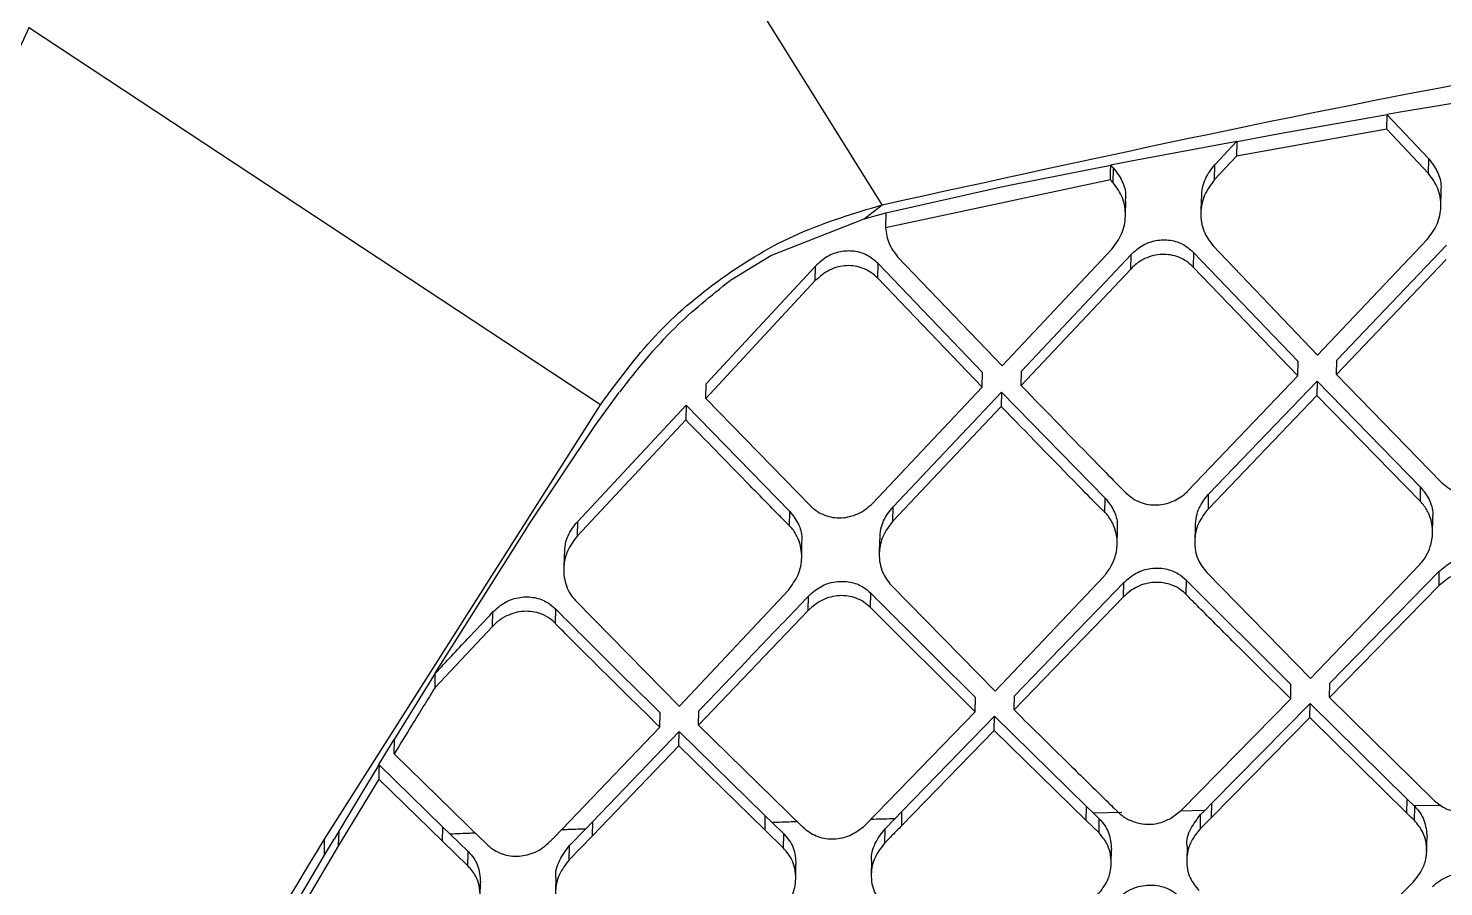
# Model space of a CAD drawing. Extents: x 939 to 1039, y 781 to 934.
# Drawn here: x 960.686 to 962.289, y 882.436 to 883.409 of the extents above; entities that cross this region are included whole.
import ezdxf

# ---------------------------------------------------------------- set-up
doc = ezdxf.new("R2010")
doc.units = 0
doc.header["$MEASUREMENT"] = 0
doc.layers.add('1', color=4, linetype='Continuous')

# ---------------------------------------------------------------- blocks, each defined once
blk = doc.blocks.new('Envoy')
at = {"layer": '1', "color": 3, "linetype": 'Continuous', "lineweight": 25}
for p, q in [((22.6799, 83.8077), (22.0322, 84.2354)), ((23.5836, 84.1395), (23.8165, 84.1781)), ((23.4535, 84.1161), (23.5711, 84.137)), ((23.5709, 84.1203), (23.5712, 84.1369)), ((23.571, 84.1371), (23.6185, 84.0866)), ((23.5711, 84.1373), (23.5836, 84.1395)), ((23.5709, 84.1203), (23.4005, 84.0898)), ((23.6182, 84.07), (23.5709, 84.1203)), ((23.2813, 84.0843), (23.4011, 84.1068)), ((23.3761, 84.0798), (23.4011, 84.1066)), ((23.4009, 84.1064), (23.4005, 84.0898)), ((23.4012, 84.1065), (23.4354, 84.1128)), ((23.4354, 84.1128), (23.4535, 84.1161)), ((23.4005, 84.0898), (23.3757, 84.0631)), ((23.1473, 84.0576), (23.2582, 84.0795)), ((23.258, 84.0798), (23.2813, 84.0843)), ((23.2609, 84.0595), (23.2612, 84.0762)), ((23.3757, 84.0631), (23.376, 84.0797)), ((23.6182, 84.07), (23.6185, 84.0866)), ((23.2578, 84.0628), (23.0029, 84.0086)), ((23.1323, 84.0546), (23.1473, 84.0576)), ((23.0033, 84.0253), (23.1323, 84.0546)), ((23.3606, 84.0416), (23.3602, 84.025)), ((23.632, 84.0329), (23.6324, 84.0495)), ((22.9788, 84.0186), (22.9993, 84.0346)), ((22.9788, 84.0187), (23.0032, 84.0255)), ((23.0033, 84.0252), (23.0029, 84.0086)), ((23.2747, 84.0223), (23.2751, 84.0389)), ((22.8732, 83.9771), (22.9788, 84.0186)), ((23.4925, 83.8643), (23.6165, 83.9952)), ((22.8273, 83.9491), (22.8732, 83.9771)), ((23.0167, 83.9756), (23.1352, 83.852)), ((23.1352, 83.852), (23.2592, 83.9842)), ((23.157, 83.8461), (23.2811, 83.9782)), ((23.2807, 83.9617), (23.2811, 83.9782)), ((23.3519, 83.9805), (23.3515, 83.964)), ((23.3519, 83.9805), (23.4703, 83.8571)), ((23.374, 83.988), (23.4925, 83.8643)), ((23.5144, 83.8585), (23.6384, 83.989)), ((22.9237, 83.9652), (22.7996, 83.8315)), ((22.9234, 83.9486), (22.9237, 83.9652)), ((22.9942, 83.9514), (22.9945, 83.9679)), ((23.113, 83.8445), (22.9945, 83.9679)), ((23.2807, 83.9617), (23.1567, 83.8297)), ((23.47, 83.8407), (23.3515, 83.964)), ((23.6381, 83.9726), (23.514, 83.8421)), ((22.9234, 83.9486), (22.7993, 83.815)), ((23.1126, 83.828), (22.9941, 83.9514)), ((23.47, 83.8407), (23.4703, 83.8571)), ((23.514, 83.8421), (23.5144, 83.8584)), ((22.7993, 83.815), (22.7996, 83.8315)), ((23.1126, 83.828), (23.113, 83.8445)), ((23.1567, 83.8297), (23.157, 83.8461)), ((23.346, 83.7107), (23.47, 83.8407)), ((23.369, 83.7064), (23.4919, 83.8348)), ((23.4919, 83.8348), (23.4915, 83.8184)), ((23.4919, 83.8348), (23.6092, 83.7144)), ((23.514, 83.8421), (23.6325, 83.7203)), ((22.6739, 83.7843), (22.7013, 83.8218)), ((22.9886, 83.6965), (23.1126, 83.828)), ((23.0117, 83.6922), (23.1345, 83.8222)), ((23.1345, 83.8222), (23.1341, 83.8058)), ((23.1345, 83.8222), (23.2519, 83.702)), ((23.4915, 83.8184), (23.3687, 83.6901)), ((23.6089, 83.6982), (23.4915, 83.8184)), ((22.3674, 83.3153), (22.6799, 83.8077)), ((22.6542, 83.6756), (22.7771, 83.8073)), ((22.7771, 83.8073), (22.7767, 83.7908)), ((22.7771, 83.8073), (22.8945, 83.687)), ((22.7993, 83.815), (22.9178, 83.6934)), ((23.1341, 83.8058), (23.0113, 83.6759)), ((22.5978, 83.6701), (22.6739, 83.7843)), ((22.7767, 83.7908), (22.6539, 83.6592)), ((23.3687, 83.6901), (23.369, 83.7064)), ((23.6089, 83.6982), (23.6092, 83.7144)), ((22.8941, 83.6707), (22.8945, 83.6871)), ((23.0113, 83.6759), (23.0116, 83.6923)), ((23.2515, 83.6857), (23.2519, 83.702)), ((22.6538, 83.6592), (22.6542, 83.6756)), ((23.6228, 83.6624), (23.6231, 83.6786)), ((22.4926, 83.5038), (22.5976, 83.6699)), ((22.9962, 83.655), (22.9958, 83.6387)), ((23.2654, 83.6499), (23.2658, 83.6661)), ((23.3536, 83.6695), (23.3532, 83.6532)), ((22.908, 83.6347), (22.9083, 83.651)), ((22.6387, 83.638), (22.6384, 83.6216)), ((23.4845, 83.4975), (23.6077, 83.6261)), ((23.1271, 83.4832), (23.2503, 83.6133)), ((23.3434, 83.5929), (23.3438, 83.6091)), ((23.3437, 83.6091), (23.4623, 83.4906)), ((23.3668, 83.6178), (23.4845, 83.4975)), ((23.5064, 83.4922), (23.6303, 83.6191)), ((23.63, 83.6029), (23.6303, 83.619)), ((22.7696, 83.4661), (22.8929, 83.5979)), ((22.9152, 83.5747), (22.9156, 83.591)), ((22.986, 83.578), (22.9864, 83.5942)), ((23.0094, 83.6032), (23.1271, 83.4832)), ((23.149, 83.478), (23.273, 83.6064)), ((23.2726, 83.5902), (23.273, 83.6064)), ((23.63, 83.6029), (23.506, 83.4761)), ((22.6289, 83.5767), (22.6285, 83.5604)), ((22.6519, 83.5859), (22.7696, 83.466)), ((22.9152, 83.5747), (22.7912, 83.4448)), ((23.1046, 83.4599), (22.986, 83.578)), ((23.2726, 83.5902), (23.1486, 83.4619)), ((22.5577, 83.5566), (22.5581, 83.573)), ((22.5577, 83.5566), (22.4926, 83.4873)), ((22.4467, 83.4284), (22.493, 83.5036)), ((22.4926, 83.4873), (22.4929, 83.5036)), ((23.506, 83.4761), (23.5064, 83.4922)), ((23.1046, 83.4599), (23.1049, 83.476)), ((23.1486, 83.4619), (23.149, 83.478)), ((23.3381, 83.3484), (23.462, 83.4745)), ((23.3725, 83.3561), (23.4839, 83.4693)), ((23.4835, 83.4532), (23.4839, 83.4692)), ((23.4839, 83.4693), (23.5941, 83.3608)), ((23.506, 83.4761), (23.6246, 83.3592)), ((22.7471, 83.4425), (22.7475, 83.4586)), ((22.7912, 83.4448), (22.7915, 83.4609)), ((22.9806, 83.3322), (23.1046, 83.4599)), ((23.0216, 83.3469), (23.1265, 83.4548)), ((23.1261, 83.4387), (23.1265, 83.4548)), ((23.1265, 83.4548), (23.2306, 83.3526)), ((23.4835, 83.4532), (23.3722, 83.3401)), ((23.5937, 83.3448), (23.4835, 83.4532)), ((22.6278, 83.3178), (22.7471, 83.4425)), ((22.6713, 83.3355), (22.769, 83.4374)), ((22.7687, 83.4212), (22.769, 83.4374)), ((22.769, 83.4374), (22.8664, 83.3421)), ((22.7912, 83.4448), (22.9098, 83.3286)), ((23.1261, 83.4387), (23.0213, 83.3308)), ((23.2303, 83.3366), (23.1261, 83.4387)), ((22.4289, 83.4), (22.4463, 83.4285)), ((22.4463, 83.4123), (22.4467, 83.4285)), ((22.7687, 83.4212), (22.6709, 83.3194)), ((22.8661, 83.326), (22.7687, 83.4212)), ((22.4088, 83.3661), (22.4292, 83.3998)), ((22.429, 83.4), (22.5015, 83.3292)), ((22.4463, 83.4123), (22.5461, 83.3148)), ((22.4288, 83.3835), (22.3834, 83.3083)), ((22.5011, 83.313), (22.4288, 83.3835)), ((22.3838, 83.3245), (22.4088, 83.3661)), ((23.2303, 83.3366), (23.2306, 83.3526)), ((23.2306, 83.3526), (23.2386, 83.3449)), ((23.3646, 83.348), (23.3725, 83.3561)), ((23.3722, 83.3401), (23.3725, 83.3561)), ((23.5937, 83.3448), (23.5941, 83.3607)), ((23.5941, 83.3608), (23.6021, 83.3529)), ((23.6021, 83.3366), (23.6025, 83.3525)), ((23.6327, 83.3537), (23.6024, 83.3531)), ((22.6629, 83.3269), (22.6713, 83.3355)), ((22.6709, 83.3194), (22.6713, 83.3355)), ((22.8664, 83.3421), (22.8661, 83.326)), ((22.8664, 83.3421), (22.8745, 83.3342)), ((22.8746, 83.3342), (22.8877, 83.3215)), ((23.0025, 83.3273), (23.0135, 83.3386)), ((23.0135, 83.3386), (23.0216, 83.3469)), ((23.0213, 83.3308), (23.0216, 83.3469)), ((23.2448, 83.3225), (23.2303, 83.3366)), ((23.2705, 83.3457), (23.2386, 83.3448)), ((23.2386, 83.3448), (23.2451, 83.3385)), ((23.2448, 83.3225), (23.2451, 83.3385)), ((23.3257, 83.339), (23.3381, 83.3484)), ((23.3645, 83.348), (23.3367, 83.3473)), ((23.3596, 83.3274), (23.3599, 83.3434)), ((22.3785, 83.3156), (22.3838, 83.3245)), ((22.3834, 83.3083), (22.3838, 83.3245)), ((22.5011, 83.313), (22.5015, 83.3292)), ((22.5015, 83.3292), (22.5098, 83.3211)), ((22.5098, 83.3211), (22.5301, 83.3014)), ((22.6709, 83.3194), (22.6447, 83.2921)), ((22.645, 83.3082), (22.6629, 83.3269)), ((22.8873, 83.3054), (22.8661, 83.326)), ((22.8873, 83.3054), (22.8877, 83.3215)), ((22.911, 83.3275), (22.9098, 83.3286)), ((22.9779, 83.3295), (22.9806, 83.3322)), ((23.0022, 83.3112), (23.0025, 83.3273)), ((22.3834, 83.3083), (22.3065, 83.1787)), ((22.3675, 83.2973), (22.3784, 83.3156)), ((22.5298, 83.2853), (22.5011, 83.313)), ((22.6447, 83.2921), (22.645, 83.3082)), ((23.2586, 83.288), (23.259, 83.3039)), ((23.3445, 83.3076), (23.3442, 83.2916)), ((23.616, 83.302), (23.6164, 83.318)), ((22.3197, 83.2167), (22.3675, 83.2973)), ((22.5298, 83.2853), (22.5301, 83.3014)), ((22.9012, 83.2708), (22.9015, 83.2869)), ((22.9871, 83.2912), (22.9867, 83.2752)), ((22.6296, 83.2718), (22.6292, 83.2558)), ((22.5437, 83.2507), (22.544, 83.2668)), ((23.4768, 83.1429), (23.6006, 83.2666))]:
    blk.add_line(p, q, dxfattribs=at)
at = {"layer": '1', "color": 3, "linetype": 'Continuous', "lineweight": 25, "flags": 128}
for points in [[(22.9993, 84.0346), (22.8568, 84.2627), (22.7646, 84.4103), (22.6723, 84.558), (22.5801, 84.7056)], [(23.2578, 84.0628), (23.258, 84.0721), (23.2582, 84.0794)], [(23.462, 83.4745), (23.4622, 83.4835), (23.4623, 83.4906)], [(23.3722, 83.3401), (23.3651, 83.333), (23.3596, 83.3274)]]:
    blk.add_lwpolyline(points, dxfattribs=at)
at = {"layer": '1', "color": 3, "linetype": 'Continuous', "lineweight": 25}
for points, knots in [([(22.9993, 84.0346), (23.2461, 84.0889), (23.7395, 84.1976), (24.4909, 84.3013), (25.2469, 84.3603), (26.0054, 84.3685), (26.7627, 84.3254), (27.5151, 84.2317), (28.2609, 84.0938), (28.749, 83.9631), (28.993, 83.8978)], [0, 0, 0, 0, 0.125001, 0.250001, 0.375003, 0.499997, 0.624991, 0.749994, 0.874997, 1, 1, 1, 1]), ([(22.0324, 84.2353), (21.9665, 84.0915), (21.8347, 83.8038), (21.6456, 83.3707), (21.4646, 82.9376), (21.2903, 82.508), (21.1469, 82.1389), (21.028, 81.8332), (20.9344, 81.587), (20.842, 81.3545), (20.754, 81.1164), (20.6574, 80.883), (20.5706, 80.6574), (20.519, 80.5274), (20.4932, 80.4623)], [0, 0, 0, 0, 0.0993039, 0.1988022, 0.2983845, 0.3983173, 0.4984053, 0.5609173, 0.6237892, 0.687365, 0.750255, 0.8333894, 0.9165325, 1, 1, 1, 1]), ([(23.2582, 84.0794), (23.2587, 84.0788), (23.2598, 84.0777), (23.2608, 84.0766), (23.2612, 84.0762)], [0, 0, 0, 0, 0.559924, 1, 1, 1, 1]), ([(23.2612, 84.0762), (23.2647, 84.0715), (23.2717, 84.0621), (23.2756, 84.0485), (23.2746, 84.0408), (23.2744, 84.0389)], [0, 0, 0, 0, 0.431178, 0.86125, 1, 1, 1, 1]), ([(23.3612, 84.0416), (23.3613, 84.0459), (23.3616, 84.0567), (23.3678, 84.0699), (23.3741, 84.0774), (23.3761, 84.0798)], [0, 0, 0, 0, 0.306561, 0.776045, 1, 1, 1, 1]), ([(23.6185, 84.0866), (23.622, 84.0819), (23.629, 84.0725), (23.6329, 84.059), (23.632, 84.0513), (23.6317, 84.0495)], [0, 0, 0, 0, 0.432176, 0.863286, 1, 1, 1, 1]), ([(23.2609, 84.0595), (23.2603, 84.0601), (23.2593, 84.0612), (23.2583, 84.0623), (23.2578, 84.0628)], [0, 0, 0, 0, 0.560186, 1, 1, 1, 1]), ([(23.2592, 83.9842), (23.2634, 83.9899), (23.2719, 84.0012), (23.2758, 84.0221), (23.273, 84.0429), (23.2649, 84.054), (23.2609, 84.0595)], [0, 0, 0, 0, 0.250517, 0.502915, 0.75393, 1, 1, 1, 1]), ([(23.3757, 84.0631), (23.3715, 84.0575), (23.363, 84.0462), (23.3591, 84.0253), (23.3619, 84.0045), (23.37, 83.9935), (23.374, 83.988)], [0, 0, 0, 0, 0.25054, 0.503036, 0.754007, 1, 1, 1, 1]), ([(23.6165, 83.9952), (23.6208, 84.0007), (23.6293, 84.012), (23.6331, 84.0327), (23.6303, 84.0535), (23.6222, 84.0646), (23.6182, 84.07)], [0, 0, 0, 0, 0.250296, 0.502597, 0.753743, 1, 1, 1, 1]), ([(22.6799, 83.8077), (22.6995, 83.8345), (22.7389, 83.8882), (22.8159, 83.9535), (22.9028, 84.0056), (22.9671, 84.0249), (22.9993, 84.0346)], [0, 0, 0, 0, 0.25002, 0.500029, 0.750027, 1, 1, 1, 1]), ([(23.0029, 84.0086), (23.0038, 84.0024), (23.0054, 83.9902), (23.013, 83.9805), (23.0167, 83.9756)], [0, 0, 0, 0, 0.5048149, 1, 1, 1, 1]), ([(23.2811, 83.9782), (23.2854, 83.9821), (23.2942, 83.9899), (23.311, 83.9953), (23.3276, 83.9949), (23.3418, 83.9896), (23.3487, 83.9834), (23.3519, 83.9805)], [0, 0, 0, 0, 0.218995, 0.438629, 0.64402, 0.837939, 1, 1, 1, 1]), ([(22.9945, 83.968), (22.9906, 83.9714), (22.9827, 83.9782), (22.9674, 83.9827), (22.9517, 83.9821), (22.9362, 83.9765), (22.928, 83.9691), (22.9237, 83.9652)], [0, 0, 0, 0, 0.197966, 0.39626, 0.588488, 0.782397, 1, 1, 1, 1]), ([(23.3515, 83.964), (23.3491, 83.9663), (23.3442, 83.9708), (23.3353, 83.9754), (23.3259, 83.978), (23.3161, 83.9787), (23.3063, 83.9773), (23.2959, 83.9735), (23.2871, 83.9682), (23.2824, 83.9634), (23.2807, 83.9617)], [0, 0, 0, 0, 0.128537, 0.25365, 0.376181, 0.497021, 0.619957, 0.747766, 0.910491, 1, 1, 1, 1]), ([(22.9942, 83.9514), (22.9917, 83.9536), (22.9868, 83.9581), (22.978, 83.9627), (22.9685, 83.9653), (22.9588, 83.9659), (22.949, 83.9644), (22.9362, 83.9599), (22.9285, 83.9531), (22.9234, 83.9486)], [0, 0, 0, 0, 0.128398, 0.253461, 0.37609, 0.497224, 0.619391, 0.746412, 1, 1, 1, 1]), ([(22.7018, 83.8223), (22.7217, 83.8475), (22.7586, 83.8942), (22.8054, 83.9316), (22.8268, 83.9488)], [0, 0, 0, 0, 0.540337, 1, 1, 1, 1]), ([(23.1567, 83.8297), (23.1857, 83.7997), (23.2223, 83.762), (23.261, 83.7222), (23.2713, 83.7119), (23.2742, 83.709), (23.2751, 83.7082), (23.2752, 83.7081)], [0, 0, 0, 0, 0.73694, 0.927675, 0.978617, 0.997417, 1, 1, 1, 1]), ([(23.2515, 83.6857), (23.2515, 83.6858), (23.2512, 83.686), (23.2505, 83.6867), (23.2479, 83.6892), (23.238, 83.6992), (23.1996, 83.7384), (23.1632, 83.7759), (23.1341, 83.8058)], [0, 0, 0, 0, 0.001869, 0.0056217, 0.0187994, 0.0678937, 0.2571522, 1, 1, 1, 1]), ([(22.8941, 83.6707), (22.8941, 83.6707), (22.8941, 83.6707), (22.894, 83.6708), (22.8937, 83.6711), (22.8926, 83.6721), (22.8885, 83.6763), (22.8723, 83.6927), (22.8343, 83.7317), (22.7994, 83.7675), (22.7767, 83.7908)], [0, 0, 0, 0, 0.000276, 0.000737, 0.002271, 0.00771, 0.028189, 0.107577, 0.420012, 1, 1, 1, 1]), ([(23.6325, 83.7203), (23.635, 83.7181), (23.6398, 83.7137), (23.6486, 83.7093), (23.6581, 83.7066), (23.6678, 83.706), (23.6777, 83.7073), (23.6904, 83.7116), (23.6982, 83.7181), (23.7033, 83.7224)], [0, 0, 0, 0, 0.127448, 0.252529, 0.375941, 0.49848, 0.621009, 0.747775, 1, 1, 1, 1]), ([(23.2752, 83.7081), (23.2776, 83.706), (23.2824, 83.7016), (23.2912, 83.6972), (23.3007, 83.6946), (23.3105, 83.694), (23.3204, 83.6954), (23.3323, 83.6998), (23.3411, 83.7052), (23.3455, 83.7102), (23.346, 83.7107)], [0, 0, 0, 0, 0.125755, 0.250218, 0.374139, 0.497864, 0.620803, 0.748642, 0.972789, 1, 1, 1, 1]), ([(23.3542, 83.6694), (23.3543, 83.6735), (23.3547, 83.6838), (23.3607, 83.6966), (23.3669, 83.7039), (23.369, 83.7064)], [0, 0, 0, 0, 0.305719, 0.765115, 1, 1, 1, 1]), ([(23.6092, 83.7144), (23.6127, 83.71), (23.6196, 83.701), (23.6236, 83.6879), (23.6227, 83.6805), (23.6225, 83.6786)], [0, 0, 0, 0, 0.429109, 0.85741, 1, 1, 1, 1]), ([(22.8945, 83.687), (22.8979, 83.6826), (22.9048, 83.6737), (22.9088, 83.6606), (22.9079, 83.653), (22.9077, 83.651)], [0, 0, 0, 0, 0.425714, 0.850393, 1, 1, 1, 1]), ([(22.9178, 83.6934), (22.9202, 83.6912), (22.925, 83.6869), (22.9339, 83.6825), (22.9433, 83.6799), (22.9562, 83.6793), (22.9691, 83.6826), (22.9808, 83.6892), (22.9859, 83.694), (22.9886, 83.6965)], [0, 0, 0, 0, 0.126568, 0.251217, 0.374688, 0.497891, 0.732697, 0.862215, 1, 1, 1, 1]), ([(22.9968, 83.6549), (22.9969, 83.659), (22.9972, 83.6694), (23.0033, 83.6823), (23.0095, 83.6897), (23.0117, 83.6922)], [0, 0, 0, 0, 0.301229, 0.761069, 1, 1, 1, 1]), ([(23.2519, 83.702), (23.2553, 83.6976), (23.2622, 83.6887), (23.2662, 83.6756), (23.2653, 83.668), (23.2651, 83.6661)], [0, 0, 0, 0, 0.42731, 0.853716, 1, 1, 1, 1]), ([(23.3687, 83.6901), (23.3645, 83.6847), (23.3561, 83.6738), (23.3526, 83.6565), (23.3537, 83.6427), (23.3573, 83.63), (23.3631, 83.6225), (23.3668, 83.6178)], [0, 0, 0, 0, 0.250295, 0.501654, 0.645051, 0.775919, 1, 1, 1, 1]), ([(23.6077, 83.6261), (23.6086, 83.6272), (23.6115, 83.6304), (23.6161, 83.6372), (23.6211, 83.6481), (23.6232, 83.6607), (23.6223, 83.6731), (23.619, 83.6841), (23.6142, 83.6922), (23.6103, 83.697), (23.6091, 83.698), (23.6089, 83.6982)], [0, 0, 0, 0, 0.054751, 0.156659, 0.305618, 0.501451, 0.634043, 0.776818, 0.933337, 0.991545, 1, 1, 1, 1]), ([(22.6394, 83.6379), (22.6395, 83.642), (22.6398, 83.6524), (22.6458, 83.6654), (22.652, 83.673), (22.6542, 83.6756)], [0, 0, 0, 0, 0.296797, 0.757813, 1, 1, 1, 1]), ([(23.0113, 83.6759), (23.0071, 83.6705), (22.9992, 83.6601), (22.9962, 83.6466), (22.9957, 83.6361), (22.9963, 83.6282), (22.9999, 83.6154), (23.0057, 83.6079), (23.0094, 83.6032)], [0, 0, 0, 0, 0.250409, 0.476407, 0.502085, 0.644874, 0.775439, 1, 1, 1, 1]), ([(23.2503, 83.6133), (23.2506, 83.6136), (23.2513, 83.6145), (23.2538, 83.6174), (23.2582, 83.6236), (23.2635, 83.6348), (23.2659, 83.6478), (23.2649, 83.6606), (23.2616, 83.6716), (23.2568, 83.6798), (23.253, 83.6846), (23.2517, 83.6856), (23.2515, 83.6857)], [0, 0, 0, 0, 0.014198, 0.042298, 0.140106, 0.293291, 0.501602, 0.633638, 0.776941, 0.933492, 0.991591, 1, 1, 1, 1]), ([(22.6538, 83.6592), (22.6497, 83.6537), (22.6427, 83.6445), (22.6391, 83.6312), (22.6378, 83.6178), (22.6398, 83.6053), (22.6455, 83.5933), (22.6498, 83.5883), (22.6519, 83.5859)], [0, 0, 0, 0, 0.250301, 0.417589, 0.502696, 0.752938, 0.880898, 1, 1, 1, 1]), ([(22.8929, 83.5979), (22.897, 83.6034), (22.9052, 83.6145), (22.9085, 83.6315), (22.9075, 83.6455), (22.9042, 83.6566), (22.8994, 83.6647), (22.8955, 83.6696), (22.8943, 83.6706), (22.8941, 83.6707)], [0, 0, 0, 0, 0.250535, 0.501016, 0.632859, 0.776773, 0.933604, 0.99163, 1, 1, 1, 1]), ([(23.273, 83.6064), (23.2774, 83.6102), (23.2862, 83.6179), (23.3032, 83.6232), (23.32, 83.6228), (23.334, 83.6176), (23.3408, 83.6117), (23.3438, 83.6091)], [0, 0, 0, 0, 0.22012, 0.440717, 0.649794, 0.848678, 1, 1, 1, 1]), ([(23.6303, 83.6191), (23.6347, 83.6228), (23.6435, 83.6304), (23.6604, 83.6356), (23.6771, 83.6351), (23.6912, 83.6298), (23.6981, 83.6239), (23.7011, 83.6213)], [0, 0, 0, 0, 0.218697, 0.43782, 0.646299, 0.845601, 1, 1, 1, 1]), ([(22.9155, 83.591), (22.92, 83.5949), (22.9288, 83.6027), (22.9459, 83.6081), (22.9627, 83.6078), (22.9767, 83.6026), (22.9835, 83.5968), (22.9864, 83.5942)], [0, 0, 0, 0, 0.221515, 0.443496, 0.653056, 0.851244, 1, 1, 1, 1]), ([(23.7008, 83.6051), (23.6983, 83.6073), (23.6934, 83.6116), (23.6846, 83.616), (23.6752, 83.6186), (23.6654, 83.6192), (23.6556, 83.6179), (23.6428, 83.6137), (23.6351, 83.6072), (23.63, 83.6029)], [0, 0, 0, 0, 0.128075, 0.253474, 0.376811, 0.498734, 0.621012, 0.748001, 1, 1, 1, 1]), ([(22.7915, 83.4609), (22.8147, 83.4852), (22.8561, 83.5285), (22.8974, 83.5719), (22.9156, 83.591)], [0, 0, 0, 0, 0.560008, 1, 1, 1, 1]), ([(22.986, 83.578), (22.9835, 83.5802), (22.9787, 83.5845), (22.9698, 83.5888), (22.9604, 83.5913), (22.9506, 83.5918), (22.9408, 83.5902), (22.928, 83.5858), (22.9203, 83.5791), (22.9152, 83.5747)], [0, 0, 0, 0, 0.127214, 0.252207, 0.375617, 0.498272, 0.620212, 0.747597, 1, 1, 1, 1]), ([(23.1049, 83.476), (23.0828, 83.498), (23.0432, 83.5373), (23.0037, 83.5768), (22.9863, 83.5942)], [0, 0, 0, 0, 0.56001, 1, 1, 1, 1]), ([(23.3434, 83.5929), (23.3414, 83.5948), (23.3369, 83.599), (23.3282, 83.6034), (23.3183, 83.6063), (23.3079, 83.6068), (23.2979, 83.6054), (23.2851, 83.601), (23.2776, 83.5945), (23.2726, 83.5902)], [0, 0, 0, 0, 0.105818, 0.238459, 0.373406, 0.498497, 0.627692, 0.754182, 1, 1, 1, 1]), ([(23.462, 83.4745), (23.4399, 83.4965), (23.4052, 83.5309), (23.3662, 83.57), (23.3487, 83.5874), (23.3439, 83.5924), (23.3434, 83.5929)], [0, 0, 0, 0, 0.557838, 0.876293, 0.987335, 1, 1, 1, 1]), ([(22.5581, 83.573), (22.5625, 83.5769), (22.5714, 83.5849), (22.5885, 83.5905), (22.6054, 83.5902), (22.6193, 83.585), (22.626, 83.5792), (22.6289, 83.5767)], [0, 0, 0, 0, 0.222884, 0.446346, 0.656167, 0.853421, 1, 1, 1, 1]), ([(22.7475, 83.4586), (22.7253, 83.4806), (22.6857, 83.5198), (22.6462, 83.5593), (22.6289, 83.5767)], [0, 0, 0, 0, 0.559998, 1, 1, 1, 1]), ([(22.493, 83.5036), (22.5051, 83.5166), (22.5268, 83.5397), (22.5485, 83.5628), (22.5581, 83.573)], [0, 0, 0, 0, 0.559998, 1, 1, 1, 1]), ([(22.6285, 83.5604), (22.6268, 83.5621), (22.6221, 83.5665), (22.6134, 83.5708), (22.603, 83.5736), (22.5931, 83.574), (22.5831, 83.5724), (22.573, 83.5685), (22.5643, 83.5632), (22.5596, 83.5585), (22.5577, 83.5566)], [0, 0, 0, 0, 0.091973, 0.248264, 0.372168, 0.497574, 0.620139, 0.748645, 0.90112, 1, 1, 1, 1]), ([(22.7471, 83.4425), (22.7182, 83.471), (22.6816, 83.507), (22.6425, 83.5462), (22.6318, 83.5568), (22.6288, 83.56), (22.6285, 83.5604)], [0, 0, 0, 0, 0.730239, 0.922643, 0.991429, 1, 1, 1, 1]), ([(22.4926, 83.4873), (22.484, 83.4734), (22.4685, 83.4484), (22.4531, 83.4233), (22.4463, 83.4123)], [0, 0, 0, 0, 0.557813, 1, 1, 1, 1]), ([(23.1486, 83.4619), (23.1705, 83.4403), (23.205, 83.4063), (23.244, 83.3681), (23.2617, 83.3507), (23.2667, 83.3459), (23.2673, 83.3454)], [0, 0, 0, 0, 0.552911, 0.873661, 0.986643, 1, 1, 1, 1]), ([(22.4292, 83.3998), (22.4291, 83.3968), (22.429, 83.3913), (22.4289, 83.3859), (22.4288, 83.3835)], [0, 0, 0, 0, 0.559962, 1, 1, 1, 1]), ([(23.6022, 83.3528), (23.6044, 83.3504), (23.6088, 83.3456), (23.6149, 83.3342), (23.6158, 83.3244), (23.6164, 83.318)], [0, 0, 0, 0, 0.251299, 0.502226, 1, 1, 1, 1]), ([(23.6246, 83.3592), (23.629, 83.3557), (23.6375, 83.3487), (23.6487, 83.3469), (23.6542, 83.3459)], [0, 0, 0, 0, 0.50528, 1, 1, 1, 1]), ([(22.9032, 83.3351), (22.9008, 83.3351), (22.8913, 83.3348), (22.8818, 83.3344), (22.8746, 83.3342)], [0, 0, 0, 0, 0.245794, 1, 1, 1, 1]), ([(23.0135, 83.3386), (23.0055, 83.3383), (22.9964, 83.338), (22.9872, 83.3378), (22.986, 83.3377)], [0, 0, 0, 0, 0.867225, 1, 1, 1, 1]), ([(23.2451, 83.3385), (23.2473, 83.3361), (23.2516, 83.3313), (23.2576, 83.3199), (23.2584, 83.3103), (23.2589, 83.3039)], [0, 0, 0, 0, 0.252728, 0.50469, 1, 1, 1, 1]), ([(23.2673, 83.3454), (23.2689, 83.344), (23.2715, 83.3416), (23.2751, 83.3392), (23.277, 83.3382), (23.2777, 83.3378)], [0, 0, 0, 0, 0.50112, 0.816494, 1, 1, 1, 1]), ([(23.2777, 83.3378), (23.2822, 83.336), (23.2899, 83.3329), (23.3043, 83.3317), (23.314, 83.3336), (23.3217, 83.337), (23.3238, 83.338), (23.3257, 83.339)], [0, 0, 0, 0, 0.299692, 0.50111, 0.859588, 0.872426, 1, 1, 1, 1]), ([(23.3446, 83.3076), (23.3446, 83.3077), (23.3435, 83.3142), (23.3479, 83.3278), (23.3559, 83.3382), (23.3599, 83.3434)], [0, 0, 0, 0, 0.01049, 0.507335, 1, 1, 1, 1]), ([(23.36, 83.3434), (23.3608, 83.3442), (23.3623, 83.3458), (23.3638, 83.3473), (23.3645, 83.348)], [0, 0, 0, 0, 0.559967, 1, 1, 1, 1]), ([(23.6021, 83.3366), (23.6006, 83.3381), (23.5978, 83.3408), (23.595, 83.3436), (23.5937, 83.3448)], [0, 0, 0, 0, 0.559882, 1, 1, 1, 1]), ([(23.6006, 83.2666), (23.6048, 83.2718), (23.612, 83.2807), (23.6154, 83.2933), (23.616, 83.2996), (23.6162, 83.3054), (23.6154, 83.3131), (23.6114, 83.3255), (23.6057, 83.3324), (23.6022, 83.3366)], [0, 0, 0, 0, 0.248638, 0.428769, 0.491486, 0.498533, 0.654396, 0.789944, 1, 1, 1, 1]), ([(22.5385, 83.3222), (22.5365, 83.3222), (22.5269, 83.3218), (22.5174, 83.3214), (22.5099, 83.3211)], [0, 0, 0, 0, 0.212203, 1, 1, 1, 1]), ([(22.6629, 83.3269), (22.6557, 83.3267), (22.6465, 83.3263), (22.6374, 83.326), (22.6355, 83.3259)], [0, 0, 0, 0, 0.794614, 1, 1, 1, 1]), ([(22.8877, 83.3215), (22.8898, 83.3191), (22.8942, 83.3143), (22.9002, 83.3029), (22.901, 83.2932), (22.9015, 83.2868)], [0, 0, 0, 0, 0.253388, 0.506158, 1, 1, 1, 1]), ([(22.911, 83.3275), (22.9159, 83.324), (22.9257, 83.317), (22.9445, 83.3147), (22.963, 83.3185), (22.9729, 83.3259), (22.9779, 83.3295)], [0, 0, 0, 0, 0.250632, 0.501267, 0.750491, 1, 1, 1, 1]), ([(22.9871, 83.2912), (22.9871, 83.2913), (22.9865, 83.2978), (22.9902, 83.3113), (22.9984, 83.322), (23.0025, 83.3273)], [0, 0, 0, 0, 0.003817, 0.505985, 1, 1, 1, 1]), ([(23.0213, 83.3308), (23.0177, 83.3272), (23.0113, 83.3206), (23.005, 83.3141), (23.0022, 83.3112)], [0, 0, 0, 0, 0.559972, 1, 1, 1, 1]), ([(23.2432, 83.2522), (23.2474, 83.2575), (23.2557, 83.268), (23.2594, 83.2855), (23.2579, 83.2998), (23.2536, 83.3122), (23.248, 83.3187), (23.2448, 83.3225)], [0, 0, 0, 0, 0.249268, 0.498121, 0.667592, 0.807719, 1, 1, 1, 1]), ([(23.3596, 83.3274), (23.3554, 83.3221), (23.3486, 83.3136), (23.345, 83.3009), (23.3439, 83.2908), (23.3447, 83.2815), (23.3483, 83.269), (23.3543, 83.2618), (23.3581, 83.2572)], [0, 0, 0, 0, 0.248326, 0.407176, 0.498931, 0.640849, 0.771709, 1, 1, 1, 1]), ([(20.8115, 80.4238), (20.8388, 80.4778), (20.8936, 80.5864), (20.989, 80.777), (21.0925, 80.9839), (21.2048, 81.2068), (21.3248, 81.4425), (21.4749, 81.733), (21.6586, 82.0811), (21.8804, 82.4857), (22.1152, 82.8995), (22.2832, 83.1766), (22.3674, 83.3153)], [0, 0, 0, 0, 0.080977, 0.162706, 0.245456, 0.32577, 0.407713, 0.491268, 0.616464, 0.743327, 0.871464, 1, 1, 1, 1]), ([(22.3674, 83.2979), (22.3674, 83.3008), (22.3674, 83.3066), (22.3674, 83.3124), (22.3673, 83.3153)], [0, 0, 0, 0, 0.499955, 1, 1, 1, 1]), ([(22.5462, 83.3148), (22.5473, 83.3137), (22.5494, 83.3117), (22.5514, 83.3097), (22.5523, 83.3088)], [0, 0, 0, 0, 0.559935, 1, 1, 1, 1]), ([(22.5523, 83.3088), (22.5547, 83.3067), (22.5596, 83.3026), (22.5685, 83.2985), (22.578, 83.2961), (22.5908, 83.2958), (22.6036, 83.2992), (22.6153, 83.3057), (22.6204, 83.3105), (22.6231, 83.313)], [0, 0, 0, 0, 0.125511, 0.250494, 0.375625, 0.501381, 0.732593, 0.861759, 1, 1, 1, 1]), ([(22.6231, 83.313), (22.624, 83.3139), (22.6255, 83.3155), (22.6271, 83.3171), (22.6278, 83.3178)], [0, 0, 0, 0, 0.5599213, 1, 1, 1, 1]), ([(22.6296, 83.2719), (22.6296, 83.2719), (22.6284, 83.2784), (22.6329, 83.2922), (22.641, 83.3029), (22.645, 83.3082)], [0, 0, 0, 0, 0.004126, 0.503779, 1, 1, 1, 1]), ([(22.8858, 83.2348), (22.8899, 83.2401), (22.8983, 83.2507), (22.9019, 83.2679), (22.9006, 83.2817), (22.8967, 83.2942), (22.8909, 83.3012), (22.8873, 83.3054)], [0, 0, 0, 0, 0.249165, 0.498377, 0.652273, 0.787151, 1, 1, 1, 1]), ([(23.0022, 83.3112), (22.998, 83.306), (22.9897, 83.2954), (22.9862, 83.2785), (22.9872, 83.2651), (22.9908, 83.2526), (22.9968, 83.2454), (23.0006, 83.2407)], [0, 0, 0, 0, 0.248167, 0.498555, 0.639656, 0.770264, 1, 1, 1, 1]), ([(22.5301, 83.3015), (22.5323, 83.299), (22.5367, 83.2943), (22.5427, 83.2828), (22.5435, 83.2732), (22.544, 83.2668)], [0, 0, 0, 0, 0.253211, 0.504869, 1, 1, 1, 1]), ([(22.6447, 83.2921), (22.6405, 83.2868), (22.6322, 83.2761), (22.6286, 83.2592), (22.6297, 83.2457), (22.6333, 83.2332), (22.6393, 83.2259), (22.6431, 83.2213)], [0, 0, 0, 0, 0.248317, 0.498845, 0.639348, 0.769711, 1, 1, 1, 1]), ([(22.5282, 83.2143), (22.5324, 83.2197), (22.5407, 83.2304), (22.5444, 83.248), (22.543, 83.2624), (22.5388, 83.2749), (22.5331, 83.2815), (22.5298, 83.2853)], [0, 0, 0, 0, 0.249789, 0.498541, 0.665361, 0.804474, 1, 1, 1, 1]), ([(23.6225, 83.2616), (23.6252, 83.2639), (23.6304, 83.2686), (23.6399, 83.2734), (23.6497, 83.2764), (23.6597, 83.2774), (23.6694, 83.2765), (23.6814, 83.2732), (23.6886, 83.2676), (23.6933, 83.264)], [0, 0, 0, 0, 0.136822, 0.269641, 0.398726, 0.524447, 0.647146, 0.767196, 1, 1, 1, 1]), ([(23.2651, 83.2474), (23.2678, 83.2498), (23.2731, 83.2546), (23.2852, 83.2609), (23.3012, 83.2647), (23.3171, 83.2621), (23.3285, 83.2567), (23.3334, 83.2526), (23.3359, 83.2504)], [0, 0, 0, 0, 0.139101, 0.270938, 0.512797, 0.746542, 0.87123, 1, 1, 1, 1])]:
    blk.add_open_spline(points, degree=3, knots=knots, dxfattribs=at)

msp = doc.modelspace()

# ---------------------------------------------------------------- block references
at = {"layer": '1'}
msp.add_blockref('Envoy', (938.6538, 799.1744), dxfattribs=at)

doc.saveas('drawing.dxf')
